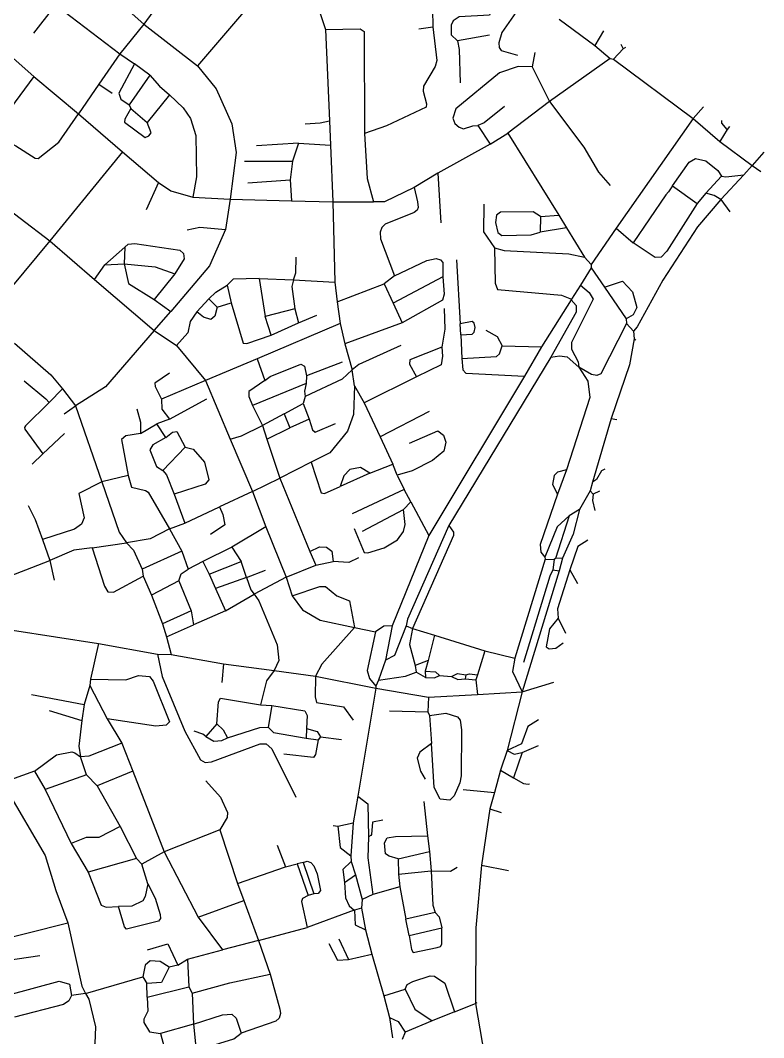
# Model space of a CAD drawing. Header units: inches. Extents: x 13511317 to 13515666, y 3660035 to 3665653.
# Drawn here: x 13514198 to 13515546, y 3662413 to 3664257 of the extents above; entities that cross this region are included whole.
import ezdxf

# ---------------------------------------------------------------- set-up
doc = ezdxf.new("R2010")
doc.units = ezdxf.units.IN
doc.header["$MEASUREMENT"] = 0

msp = doc.modelspace()

# ---------------------------------------------------------------- linework, layer by layer
for points in [[(13514250.4, 3664515.4), (13514281.6, 3664407.3), (13514320.4, 3664341.4), (13514422.2, 3664250.1)], [(13514517.2, 3664384.1), (13514511.9, 3664379), (13514492.5, 3664346.7), (13514422.2, 3664250.1)], [(13514683.2, 3664365.7), (13514729.9, 3664307), (13514751.7, 3664240.6)], [(13515078.4, 3664330.6), (13515056.8, 3664302.1), (13515052.3, 3664274.6), (13515048.6, 3664266.4), (13514993.7, 3664263.5), (13514983, 3664256.3), (13514979.3, 3664248.5), (13514979.4, 3664230.9), (13514990.6, 3664219.7)], [(13514628.3, 3664302), (13514519.8, 3664174.4)], [(13515117.3, 3664301.9), (13515071.3, 3664235.1), (13515065.9, 3664216), (13515066.5, 3664207.6), (13515070, 3664202.5), (13515099.7, 3664194.1)], [(13514222.7, 3664233.6), (13514259.3, 3664280.3), (13514264.8, 3664283.1), (13514378.9, 3664196.1)], [(13514945.7, 3664276.6), (13514946.2, 3664245.4)], [(13515175, 3664259), (13515239.5, 3664211.2)], [(13514422.2, 3664250.1), (13514378.9, 3664196.1)], [(13514422.2, 3664250.1), (13514519.8, 3664174.4)], [(13514751.7, 3664240.6), (13514814.2, 3664241.4), (13514821.4, 3664236.9), (13514822.3, 3664051.8)], [(13514751.7, 3664240.6), (13514758.9, 3664074.7)], [(13514946.2, 3664245.4), (13514953.5, 3664184), (13514950.2, 3664173.1), (13514928.9, 3664137.6), (13514928.3, 3664128.6), (13514934.8, 3664105.7), (13514934.1, 3664099.5), (13514862.1, 3664065.7), (13514822.3, 3664051.8)], [(13514920.7, 3664241.6), (13514946.2, 3664245.4)], [(13515255.4, 3664237.8), (13515239.5, 3664211.2)], [(13515048.7, 3664230.1), (13514990.6, 3664219.7)], [(13514990.6, 3664219.7), (13514993.5, 3664204), (13514995.7, 3664143.6)], [(13514158, 3664212.2), (13514222.7, 3664155.1)], [(13515239.5, 3664211.2), (13515267.2, 3664188.1)], [(13515273.2, 3664186.6), (13515290.7, 3664205.1)], [(13515286.6, 3664214.1), (13515290.7, 3664205.1)], [(13515295.3, 3664207.6), (13515290.7, 3664205.1)], [(13514378.9, 3664196.1), (13514340.6, 3664141.4)], [(13514378.9, 3664196.1), (13514405.1, 3664178)], [(13515130.7, 3664198.6), (13515125.8, 3664172.5)], [(13515267.2, 3664188.1), (13515157.6, 3664109.6)], [(13515267.2, 3664188.1), (13515273.2, 3664186.6)], [(13515273.2, 3664186.6), (13515418.1, 3664079.2)], [(13514405.1, 3664178), (13514376.7, 3664125.1), (13514380.5, 3664114), (13514395.7, 3664104.1)], [(13514433, 3664157.7), (13514405.1, 3664178)], [(13514519.8, 3664174.4), (13514553.2, 3664132.6), (13514581.6, 3664069.6), (13514589.7, 3664017.7), (13514579, 3663932.9)], [(13515125.8, 3664172.5), (13515100.8, 3664173.2), (13515066.9, 3664161.6), (13514987.6, 3664096.4), (13514982.2, 3664079.9), (13514986.1, 3664070.2), (13514993.6, 3664063.2), (13515001.4, 3664060.3), (13515018.4, 3664066), (13515027.8, 3664066.2)], [(13515125.8, 3664172.5), (13515157.6, 3664109.6)], [(13514222.7, 3664155.1), (13514154.5, 3664063.2), (13514152.7, 3664054.5), (13514155.9, 3664045.8), (13514190.1, 3664029.6), (13514225.1, 3664007.3), (13514230.8, 3664006.6), (13514268.4, 3664036.3), (13514304, 3664087.3)], [(13514222.7, 3664155.1), (13514304, 3664087.3)], [(13514433, 3664157.7), (13514395.7, 3664104.1)], [(13514433, 3664157.7), (13514450.5, 3664137.5), (13514468.5, 3664122)], [(13514340.6, 3664141.4), (13514304, 3664087.3)], [(13514340.6, 3664141.4), (13514364.7, 3664125.1)], [(13514468.5, 3664122), (13514428.4, 3664071.7)], [(13514468.5, 3664122), (13514493.4, 3664098.6), (13514506.7, 3664079.2), (13514516.6, 3664048.1), (13514517.6, 3663973.2), (13514510.9, 3663936.7)], [(13515157.6, 3664109.6), (13515081.7, 3664052.5)], [(13515157.6, 3664109.6), (13515219.9, 3664027), (13515246.4, 3663981.7), (13515267.7, 3663957.6)], [(13514398.7, 3664097.1), (13514387.7, 3664077.8), (13514387.5, 3664072.6), (13514424.6, 3664044.9), (13514431.3, 3664047.4), (13514435.6, 3664053.3), (13514428.4, 3664071.7)], [(13514395.7, 3664104.1), (13514398.7, 3664097.1)], [(13514398.7, 3664097.1), (13514428.4, 3664071.7)], [(13515075.7, 3664100.6), (13515038.8, 3664070.9), (13515027.8, 3664066.2)], [(13515436.8, 3664100.3), (13515418.1, 3664079.2)], [(13514304, 3664087.3), (13514383.6, 3664018.5)], [(13514714.7, 3664069.6), (13514742.1, 3664070.9), (13514758.9, 3664074.7)], [(13514758.9, 3664074.7), (13514760.3, 3664031)], [(13515418.1, 3664079.2), (13515278.1, 3663880.1)], [(13515418.1, 3664079.2), (13515466.2, 3664037.6)], [(13515479.2, 3664059.1), (13515469.7, 3664070.8), (13515469.6, 3664075.5)], [(13515027.8, 3664066.2), (13515049.8, 3664032.5)], [(13515479.2, 3664059.1), (13515466.2, 3664037.6)], [(13515483.8, 3664064.7), (13515479.2, 3664059.1)], [(13514822.3, 3664051.8), (13514827.1, 3663970.1), (13514838.2, 3663927.9)], [(13515049.8, 3664032.5), (13515081.7, 3664052.5)], [(13515081.7, 3664052.5), (13515174.2, 3663903.9)], [(13515466.2, 3664037.6), (13515525, 3663993.9)], [(13514383.6, 3664018.5), (13514252, 3663857.5)], [(13514383.6, 3664018.5), (13514448.8, 3663963)], [(13514702.5, 3664034.1), (13514626.7, 3664029.6)], [(13514702.5, 3664034.1), (13514691.7, 3664001.6)], [(13514702.5, 3664034.1), (13514760.3, 3664031)], [(13514760.3, 3664031), (13514764.7, 3663928.2)], [(13515049.8, 3664032.5), (13514955.3, 3663980)], [(13515545.6, 3664017.9), (13515525, 3663993.9)], [(13514604.7, 3664001.6), (13514691.7, 3664001.6)], [(13514691.7, 3664001.6), (13514687.7, 3663967.6)], [(13515380.6, 3663956.8), (13515410.4, 3663999.8), (13515422.1, 3664006.5), (13515440.5, 3664002.2), (13515462.8, 3663984.5), (13515469.2, 3663974.7)], [(13514955.3, 3663980), (13514911.9, 3663954)], [(13514955.3, 3663980), (13514960.7, 3663889.6)], [(13515525, 3663993.9), (13515509.6, 3663977)], [(13515525, 3663993.9), (13515540.3, 3663983.2)], [(13514448.8, 3663963), (13514426.7, 3663913.6)], [(13514448.8, 3663963), (13514471.4, 3663947.7), (13514510.9, 3663936.7)], [(13514610.7, 3663962.6), (13514687.7, 3663967.6)], [(13514687.7, 3663967.6), (13514690, 3663930)], [(13515469.2, 3663974.7), (13515440.5, 3663943.5)], [(13515468, 3663932.3), (13515509.6, 3663977)], [(13515469.2, 3663974.7), (13515476.9, 3663973.2), (13515509.6, 3663977)], [(13514911.9, 3663954), (13514858.2, 3663927.8), (13514838.2, 3663927.9)], [(13514911.9, 3663954), (13514918.5, 3663928), (13514919.4, 3663917.8), (13514917.4, 3663912.9), (13514912.1, 3663908.7), (13514859.6, 3663887.2), (13514853.5, 3663881.5), (13514850.5, 3663872.7), (13514851, 3663860.6), (13514876.7, 3663793.7)], [(13515380.6, 3663956.8), (13515373.2, 3663946), (13515368.3, 3663940.6), (13515309, 3663853.8)], [(13515380.6, 3663956.8), (13515425.1, 3663925.2)], [(13515440.5, 3663943.5), (13515425.1, 3663925.2)], [(13515468, 3663932.3), (13515456.1, 3663939.4), (13515440.5, 3663943.5)], [(13514143.5, 3663939.2), (13514252, 3663857.5)], [(13514510.9, 3663936.7), (13514579, 3663932.9)], [(13514579, 3663932.9), (13514570.1, 3663877.9)], [(13514579, 3663932.9), (13514690, 3663930)], [(13514690, 3663930), (13514764.7, 3663928.2)], [(13514764.7, 3663928.2), (13514768.4, 3663782.1)], [(13514764.7, 3663928.2), (13514838.2, 3663927.9)], [(13515425.1, 3663925.2), (13515370.3, 3663838.5), (13515359.6, 3663827.4), (13515349.2, 3663826.9), (13515309, 3663853.8)], [(13515468, 3663932.3), (13515425.4, 3663882.5), (13515362.7, 3663785.9), (13515316.5, 3663701.2), (13515309.7, 3663693.6)], [(13515468, 3663932.3), (13515484.2, 3663909.7)], [(13515038.7, 3663923.6), (13515038, 3663873.3), (13515058, 3663844.7)], [(13515141.3, 3663901.2), (13515128.1, 3663909.9), (13515068.7, 3663909.1), (13515061.7, 3663904.1), (13515059.6, 3663890.8), (13515064, 3663872.6), (13515071.2, 3663867), (13515124.5, 3663868.3), (13515140.8, 3663872.8)], [(13515141.3, 3663901.2), (13515140.8, 3663872.8)], [(13515141.3, 3663901.2), (13515174.2, 3663903.9)], [(13515174.2, 3663903.9), (13515188.5, 3663880.8)], [(13514570.1, 3663877.9), (13514541.2, 3663812), (13514471.3, 3663729.1)], [(13514500.7, 3663877.1), (13514523.7, 3663882.2), (13514570.1, 3663877.9)], [(13515188.5, 3663880.8), (13515140.8, 3663872.8)], [(13515188.5, 3663880.8), (13515220.7, 3663827.6)], [(13515278.1, 3663880.1), (13515232.7, 3663814.1)], [(13515278.1, 3663880.1), (13515309, 3663853.8)], [(13514252, 3663857.5), (13514130.4, 3663711.8)], [(13514252, 3663857.5), (13514332.7, 3663787.1)], [(13514387.9, 3663845.8), (13514393.8, 3663851.5), (13514406.1, 3663852.6), (13514487.7, 3663840.1), (13514494.3, 3663834.4), (13514495.1, 3663824.8), (13514478.5, 3663797.4)], [(13514387.9, 3663845.8), (13514351.7, 3663813.7)], [(13514387.9, 3663845.8), (13514386.5, 3663815.8)], [(13515058, 3663844.7), (13515075.3, 3663839.8), (13515192.6, 3663834), (13515220.7, 3663827.6)], [(13515058, 3663844.7), (13515058.7, 3663780.5), (13515063.1, 3663768.9), (13515179.5, 3663758.6), (13515197.2, 3663751.6)], [(13514332.7, 3663787.1), (13514351.7, 3663813.7)], [(13514351.7, 3663813.7), (13514386.5, 3663815.8)], [(13514386.5, 3663815.8), (13514394.2, 3663780), (13514441, 3663751.1)], [(13514386.5, 3663815.8), (13514443, 3663810.3), (13514478.5, 3663797.4)], [(13514693.3, 3663786.5), (13514698, 3663799), (13514698.2, 3663827.6)], [(13514876.7, 3663793.7), (13514935.2, 3663821.9), (13514952, 3663825.1), (13514960, 3663823), (13514963.9, 3663817.9), (13514964.1, 3663792.2)], [(13514989.2, 3663822.6), (13514995.4, 3663707.1)], [(13515220.7, 3663827.6), (13515232.7, 3663814.1)], [(13515232.7, 3663814.1), (13515232.7, 3663808.1)], [(13514478.5, 3663797.4), (13514441, 3663751.1)], [(13515232.7, 3663808.1), (13515213.7, 3663777.1)], [(13515232.7, 3663808.1), (13515257.1, 3663773.2)], [(13514332.7, 3663787.1), (13514441.2, 3663694.5)], [(13514540.2, 3663752.2), (13514552.7, 3663764.1), (13514573.1, 3663776.8)], [(13514631.2, 3663788.8), (13514583.9, 3663787.9), (13514573.1, 3663776.8)], [(13514573.1, 3663776.8), (13514580.7, 3663744.7)], [(13514631.2, 3663788.8), (13514693.3, 3663786.5)], [(13514631.2, 3663788.8), (13514642.1, 3663720.2)], [(13514693.3, 3663786.5), (13514690.4, 3663774.6), (13514696.2, 3663733.9)], [(13514693.3, 3663786.5), (13514768.4, 3663782.1)], [(13514768.4, 3663782.1), (13514772.8, 3663746.7)], [(13514772.8, 3663746.7), (13514857.8, 3663779.5)], [(13514876.7, 3663793.7), (13514857.8, 3663779.5)], [(13514857.8, 3663779.5), (13514874.3, 3663744)], [(13514964.1, 3663792.2), (13514874.3, 3663744)], [(13514964.1, 3663792.2), (13514966.7, 3663760.4), (13514963.6, 3663749.9), (13514890.6, 3663708.7)], [(13515213.7, 3663777.1), (13515197.2, 3663751.6)], [(13515213.7, 3663777.1), (13515229.6, 3663763.8), (13515236.3, 3663751.6), (13515197.6, 3663672.9), (13515197.4, 3663660.7), (13515209.2, 3663638.1), (13515210.8, 3663628)], [(13515257.1, 3663773.2), (13515289.7, 3663784.3), (13515307.8, 3663765), (13515315.9, 3663736.7), (13515309.3, 3663723.4), (13515296.7, 3663715.6)], [(13515257.1, 3663773.2), (13515296.7, 3663715.6)], [(13514441, 3663751.1), (13514471.3, 3663729.1)], [(13514540.2, 3663752.2), (13514518.2, 3663728.4)], [(13514555, 3663737.1), (13514540.2, 3663752.2)], [(13514555, 3663737.1), (13514580.7, 3663744.7)], [(13514580.7, 3663744.7), (13514602, 3663671.7), (13514608.7, 3663671.1), (13514653.3, 3663686.4)], [(13514772.8, 3663746.7), (13514778.2, 3663707.3)], [(13514874.3, 3663744), (13514890.6, 3663708.7)], [(13515196.7, 3663750.1), (13515142.8, 3663665.3)], [(13515196.7, 3663750.1), (13515205.5, 3663740.1), (13515205.6, 3663728.2), (13515160, 3663646.3)], [(13515197.2, 3663751.6), (13515196.7, 3663750.1)], [(13514441.2, 3663694.5), (13514471.3, 3663729.1)], [(13514518.2, 3663728.4), (13514506.5, 3663711), (13514501.8, 3663690.3), (13514481.2, 3663667.5)], [(13514555, 3663737.1), (13514550.9, 3663720.7), (13514543.5, 3663714.5), (13514530.2, 3663718.7), (13514518.2, 3663728.4)], [(13514696.2, 3663733.9), (13514642.1, 3663720.2)], [(13514696.2, 3663733.9), (13514702.5, 3663708.7)], [(13514702.5, 3663708.7), (13514735.7, 3663722.6)], [(13514966.7, 3663734.6), (13514967.5, 3663696.9), (13514962.1, 3663664.2)], [(13514778.2, 3663707.3), (13514627.6, 3663643.3)], [(13514653.3, 3663686.4), (13514642.1, 3663720.2)], [(13514653.3, 3663686.4), (13514702.5, 3663708.7)], [(13514778.2, 3663707.3), (13514786.5, 3663670.4)], [(13514890.6, 3663708.7), (13514786.5, 3663670.4)], [(13514996.7, 3663686.7), (13515017.3, 3663687.8), (13515021.2, 3663691.9), (13515022.6, 3663700.1), (13515021, 3663707.8), (13515017.5, 3663711), (13514995.4, 3663707.1)], [(13514996.7, 3663686.7), (13514995.4, 3663707.1)], [(13515297.2, 3663707.6), (13515250.4, 3663616.4), (13515243.1, 3663613.3), (13515233.4, 3663615.1), (13515210.8, 3663628)], [(13515296.7, 3663715.6), (13515297.2, 3663707.6)], [(13515297.2, 3663707.6), (13515309.7, 3663693.6)], [(13514441.2, 3663694.5), (13514352.5, 3663592.7), (13514298.7, 3663558.3)], [(13514441.2, 3663694.5), (13514481.2, 3663667.5)], [(13514996.7, 3663686.7), (13514998.4, 3663643.8)], [(13515042.2, 3663695.6), (13515062.5, 3663683.6), (13515071.8, 3663666.9)], [(13515309.7, 3663693.6), (13515311.2, 3663679.6)], [(13514187.8, 3663671.8), (13514254, 3663614.2), (13514274.8, 3663589.2)], [(13514481.2, 3663667.5), (13514534, 3663604.1)], [(13514786.5, 3663670.4), (13514800.1, 3663623.7)], [(13514888.2, 3663667.6), (13514812.1, 3663633.3), (13514800.1, 3663623.7)], [(13514998.4, 3663643.8), (13515061.4, 3663647.8), (13515067, 3663652.5), (13515071.8, 3663666.9)], [(13515071.8, 3663666.9), (13515142.8, 3663665.3)], [(13515311.2, 3663679.6), (13515302.7, 3663632.5), (13515269.1, 3663535.2)], [(13515311.2, 3663679.6), (13515314, 3663678)], [(13514962.1, 3663664.2), (13514904.1, 3663641.3), (13514903.6, 3663633.6), (13514916.4, 3663610.9)], [(13514962.1, 3663664.2), (13514963.6, 3663648.1), (13514961.2, 3663632.3), (13514916.4, 3663610.9)], [(13515142.8, 3663665.3), (13515111.9, 3663611.7)], [(13515160, 3663646.3), (13515175.4, 3663648.6), (13515189.7, 3663647.2), (13515210.8, 3663628)], [(13514627.6, 3663643.3), (13514534, 3663604.1)], [(13514627.6, 3663643.3), (13514641.3, 3663604.3)], [(13514641.3, 3663604.3), (13514651.2, 3663611.2), (13514706.7, 3663633.8), (13514713.7, 3663630.2), (13514716.8, 3663612.6)], [(13514781.7, 3663637.1), (13514716.8, 3663612.6)], [(13515160, 3663646.3), (13514974.9, 3663340.9)], [(13514998.4, 3663643.8), (13515000.4, 3663623.6), (13515006, 3663617.5), (13515111.9, 3663611.7)], [(13514468.7, 3663617.6), (13514442.2, 3663599.5), (13514442.9, 3663593.4), (13514454.4, 3663570.1)], [(13514800.1, 3663623.7), (13514781.7, 3663606.6), (13514714.7, 3663575.1)], [(13514716.8, 3663612.6), (13514716.6, 3663598.9)], [(13514804.3, 3663594.5), (13514800.1, 3663623.7)], [(13514916.4, 3663610.9), (13514821.4, 3663563.5)], [(13515111.9, 3663611.7), (13514938.9, 3663322.9)], [(13515210.8, 3663628), (13515226.8, 3663602.7), (13515230.4, 3663573.1), (13515188.1, 3663442.1)], [(13514205.2, 3663603.6), (13514244.8, 3663570.9), (13514250.7, 3663564.4)], [(13514534, 3663604.1), (13514454.4, 3663570.1)], [(13514534, 3663604.1), (13514579, 3663497.6)], [(13514641.3, 3663604.3), (13514612.8, 3663584.4), (13514612.4, 3663575.1), (13514619.3, 3663558.5)], [(13514716.6, 3663598.9), (13514619.3, 3663558.5)], [(13514716.6, 3663598.9), (13514713.3, 3663584.6), (13514714.7, 3663575.1)], [(13514804.3, 3663594.5), (13514802.1, 3663542.3), (13514791.5, 3663512.2), (13514759.1, 3663473.2), (13514725.6, 3663456.2)], [(13514804.3, 3663594.5), (13514821.4, 3663563.5)], [(13514274.8, 3663589.2), (13514250.7, 3663564.4)], [(13514274.8, 3663589.2), (13514298.7, 3663558.3)], [(13514714.7, 3663575.1), (13514711.2, 3663562.1)], [(13514250.7, 3663564.4), (13514207.7, 3663521.7), (13514205.7, 3663518.6), (13514206.6, 3663515.6), (13514239.2, 3663470.9)], [(13514277.7, 3663543.6), (13514298.7, 3663558.3)], [(13514298.7, 3663558.3), (13514346.1, 3663420.6)], [(13514454.4, 3663570.1), (13514454.6, 3663551.8), (13514468.7, 3663533.9)], [(13514468.7, 3663533.9), (13514536.7, 3663571.1)], [(13514619.3, 3663558.5), (13514637.1, 3663522.3)], [(13514676.7, 3663543.7), (13514711.2, 3663562.1)], [(13514711.2, 3663562.1), (13514721.7, 3663534.2)], [(13514821.4, 3663563.5), (13514850.4, 3663501.9)], [(13514409.7, 3663552.6), (13514416.3, 3663528.5), (13514416.4, 3663508.2)], [(13514676.7, 3663543.7), (13514637.1, 3663522.3)], [(13514676.7, 3663543.7), (13514686.6, 3663518.3)], [(13514939.2, 3663547.9), (13514850.4, 3663501.9)], [(13514416.4, 3663508.2), (13514445.9, 3663525.4)], [(13514468.7, 3663533.9), (13514445.9, 3663525.4)], [(13514462.2, 3663500.5), (13514445.9, 3663525.4)], [(13514579, 3663497.6), (13514599.2, 3663504), (13514637.1, 3663522.3)], [(13514637.1, 3663522.3), (13514644.9, 3663497.5)], [(13514644.9, 3663497.5), (13514686.6, 3663518.3)], [(13514721.7, 3663534.2), (13514686.6, 3663518.3)], [(13514721.7, 3663534.2), (13514728, 3663514.7), (13514732.6, 3663510.6), (13514769.7, 3663526.1)], [(13515269.1, 3663535.2), (13515235.2, 3663419.6)], [(13515269.1, 3663535.2), (13515279.3, 3663533.3)], [(13514278.7, 3663508.1), (13514239.2, 3663470.9)], [(13514416.4, 3663508.2), (13514389.7, 3663503.8), (13514382, 3663497.3), (13514394, 3663431.7)], [(13514462.2, 3663500.5), (13514438.7, 3663487.6), (13514433.2, 3663478.1), (13514445.5, 3663447.9), (13514456.6, 3663440.7)], [(13514462.2, 3663500.5), (13514474.2, 3663510.1), (13514482.2, 3663511.7), (13514497.3, 3663483.2)], [(13514850.4, 3663501.9), (13514873.6, 3663452.1)], [(13514903.7, 3663490.6), (13514955.2, 3663513), (13514965.4, 3663505), (13514969.6, 3663492.5), (13514965.7, 3663476.2), (13514945.2, 3663459.1), (13514908.6, 3663440.2), (13514881.6, 3663432.5)], [(13514497.3, 3663483.2), (13514456.6, 3663440.7)], [(13514497.3, 3663483.2), (13514511.7, 3663479.7), (13514532.2, 3663456.2), (13514539.8, 3663423.8), (13514533.6, 3663416.1), (13514477.3, 3663397.8)], [(13514579, 3663497.6), (13514618.9, 3663403)], [(13514644.9, 3663497.5), (13514668.7, 3663426.9)], [(13514219.7, 3663452.6), (13514239.2, 3663470.9)], [(13514725.6, 3663456.2), (13514668.7, 3663426.9)], [(13514725.6, 3663456.2), (13514743.5, 3663400.2), (13514749.7, 3663399.3), (13514778.1, 3663411.7)], [(13514832.1, 3663436.1), (13514814.9, 3663446.6), (13514795.4, 3663442.8), (13514784.5, 3663431.5), (13514778.1, 3663411.7)], [(13514832.1, 3663436.1), (13514873.6, 3663452.1)], [(13514881.6, 3663432.5), (13514873.6, 3663452.1)], [(13514394, 3663431.7), (13514346.1, 3663420.6)], [(13514394, 3663431.7), (13514400, 3663410.5), (13514425, 3663404.9), (13514430, 3663401.4), (13514468.9, 3663335.1)], [(13514456.6, 3663440.7), (13514463.2, 3663433.1), (13514477.3, 3663397.8)], [(13514618.9, 3663403), (13514668.7, 3663426.9)], [(13514668.7, 3663426.9), (13514723.3, 3663294.1)], [(13514832.1, 3663436.1), (13514778.1, 3663411.7)], [(13514881.6, 3663432.5), (13514894, 3663406.2)], [(13515188.1, 3663442.1), (13515172.2, 3663438.1), (13515166, 3663432.1), (13515163.1, 3663415.6), (13515171.7, 3663398)], [(13515188.1, 3663442.1), (13515171.7, 3663398)], [(13515257.7, 3663443.1), (13515251.5, 3663440.1), (13515242.6, 3663424.5), (13515235.2, 3663419.6)], [(13514346.1, 3663420.6), (13514304.3, 3663399.3), (13514313.9, 3663354.9), (13514309.1, 3663343.4), (13514296.6, 3663334.7), (13514238.9, 3663315.6)], [(13514346.1, 3663420.6), (13514377.8, 3663329.2), (13514391, 3663309.7)], [(13515235.2, 3663419.6), (13515231.2, 3663404.1)], [(13514477.3, 3663397.8), (13514496.4, 3663345.7)], [(13514618.9, 3663403), (13514559.4, 3663375.3)], [(13514618.9, 3663403), (13514643.3, 3663338.6)], [(13514894, 3663406.2), (13514799.7, 3663362.6)], [(13514906.3, 3663384.2), (13514894, 3663406.2)], [(13515171.7, 3663398), (13515140.5, 3663306.6), (13515141.5, 3663292.8), (13515148.7, 3663283.6)], [(13515231.2, 3663404.1), (13515211.7, 3663370.1)], [(13515231.2, 3663404.1), (13515236.7, 3663398.1)], [(13515236.7, 3663398.1), (13515235.1, 3663386.3), (13515239.8, 3663368.4)], [(13515248.2, 3663403.5), (13515236.7, 3663398.1)], [(13514212.7, 3663377.6), (13514225.4, 3663352), (13514238.9, 3663315.6)], [(13514496.4, 3663345.7), (13514559.4, 3663375.3)], [(13514559.4, 3663375.3), (13514565.5, 3663361), (13514569.2, 3663342.2), (13514543.2, 3663324.6)], [(13514906.3, 3663384.2), (13514892.7, 3663370.4)], [(13514906.3, 3663384.2), (13514938.9, 3663322.9)], [(13514803.7, 3663335.6), (13514821.4, 3663292.2), (13514828.1, 3663291.8), (13514858.1, 3663300.9), (13514881.9, 3663315.5), (13514892.8, 3663330.3), (13514895.6, 3663342.9), (13514892.7, 3663370.4)], [(13514818.7, 3663331.1), (13514892.7, 3663370.4)], [(13515193.2, 3663358.6), (13515171.5, 3663339), (13515148.7, 3663283.6)], [(13515193.2, 3663358.6), (13515168.2, 3663281.1)], [(13515211.7, 3663370.1), (13515200.5, 3663325.2), (13515181.2, 3663282.1)], [(13515211.7, 3663370.1), (13515193.2, 3663358.6)], [(13514468.9, 3663335.1), (13514433.6, 3663316.9), (13514391, 3663309.7)], [(13514468.9, 3663335.1), (13514496.4, 3663345.7)], [(13514468.9, 3663335.1), (13514491, 3663294.6)], [(13514643.3, 3663338.6), (13514582, 3663302)], [(13514643.3, 3663338.6), (13514680, 3663247.3)], [(13514974.9, 3663340.9), (13514900.2, 3663171.1), (13514897.7, 3663159.1)], [(13514974.9, 3663340.9), (13514983.6, 3663329), (13514983.7, 3663323), (13514909.2, 3663154.6)], [(13514238.9, 3663315.6), (13514252.1, 3663277.8)], [(13514938.9, 3663322.9), (13514872.2, 3663159.6)], [(13514328.6, 3663301), (13514295.3, 3663296.2), (13514252.1, 3663277.8)], [(13514328.6, 3663301), (13514391, 3663309.7)], [(13514328.6, 3663301), (13514350.8, 3663231.2), (13514356.8, 3663221.2), (13514367.2, 3663220.6), (13514421.2, 3663249.1)], [(13514391, 3663309.7), (13514403.8, 3663296.2), (13514419.2, 3663262.1)], [(13514582, 3663302), (13514529, 3663276)], [(13514582, 3663302), (13514598.8, 3663275.9)], [(13514723.3, 3663294.1), (13514740.7, 3663302.6), (13514753.6, 3663302), (13514762.7, 3663294.4), (13514765.6, 3663276.1)], [(13515227, 3663314.9), (13515208.6, 3663302.9), (13515194.2, 3663260.7)], [(13514491, 3663294.6), (13514419.2, 3663262.1)], [(13514491, 3663294.6), (13514502.9, 3663261.8)], [(13514723.3, 3663294.1), (13514734.1, 3663269.4)], [(13514811.2, 3663282.6), (13514794, 3663273.9), (13514765.6, 3663276.1)], [(13515149.7, 3663280.1), (13515094.6, 3663100.8)], [(13515148.7, 3663283.6), (13515149.7, 3663280.1)], [(13515149.7, 3663280.1), (13515166.2, 3663279.6)], [(13515166.2, 3663279.6), (13515163.2, 3663260.6)], [(13515168.2, 3663281.1), (13515166.2, 3663279.6)], [(13515181.2, 3663282.1), (13515168.2, 3663281.1)], [(13515181.2, 3663282.1), (13515174.7, 3663259.1)], [(13514156.2, 3663240.6), (13514252.1, 3663277.8)], [(13514252.1, 3663277.8), (13514260, 3663242)], [(13514419.2, 3663262.1), (13514421.2, 3663249.1)], [(13514485.6, 3663240.9), (13514490.2, 3663253.6), (13514502.9, 3663261.8)], [(13514529, 3663276), (13514502.9, 3663261.8)], [(13514529, 3663276), (13514540.8, 3663252.7)], [(13514540.8, 3663252.7), (13514598.8, 3663275.9)], [(13514608.6, 3663247.1), (13514598.8, 3663275.9)], [(13514608.6, 3663247.1), (13514642.7, 3663260.1)], [(13514680, 3663247.3), (13514734.1, 3663269.4)], [(13514734.1, 3663269.4), (13514765.6, 3663276.1)], [(13515163.2, 3663260.6), (13515157.8, 3663249.1), (13515110.2, 3663092.6)], [(13515163.2, 3663260.6), (13515174.7, 3663259.1)], [(13515194.2, 3663260.7), (13515171.9, 3663190), (13515173.3, 3663173.4)], [(13515194.2, 3663260.7), (13515208, 3663235.8)], [(13514421.2, 3663249.1), (13514436, 3663214.8)], [(13514540.8, 3663252.7), (13514552.1, 3663226.9)], [(13514608.6, 3663247.1), (13514552.1, 3663226.9)], [(13514608.6, 3663247.1), (13514616.4, 3663224.7), (13514622.1, 3663216.8)], [(13514680, 3663247.3), (13514622.1, 3663216.8)], [(13514680, 3663247.3), (13514691.3, 3663213.7)], [(13515174.7, 3663259.1), (13515108.1, 3663039.9)], [(13514485.6, 3663240.9), (13514436, 3663214.8)], [(13514485.6, 3663240.9), (13514507.8, 3663186.7)], [(13514552.1, 3663226.9), (13514570.1, 3663186.5)], [(13514691.3, 3663213.7), (13514741.2, 3663230.5), (13514751.5, 3663230.5), (13514772.3, 3663213.9), (13514795.2, 3663204.7), (13514804.2, 3663156.3)], [(13514436, 3663214.8), (13514455.9, 3663162.7)], [(13514570.1, 3663186.5), (13514622.1, 3663216.8)], [(13514622.1, 3663216.8), (13514630.9, 3663204.5), (13514664.2, 3663125), (13514666.7, 3663096.3), (13514658.6, 3663078.6)], [(13514691.3, 3663213.7), (13514709.7, 3663188.3), (13514742.1, 3663169.5), (13514804.2, 3663156.3)], [(13514507.8, 3663186.7), (13514455.9, 3663162.7)], [(13514507.8, 3663186.7), (13514512.4, 3663161)], [(13514570.1, 3663186.5), (13514512.4, 3663161)], [(13515173.3, 3663173.4), (13515157.3, 3663154), (13515151.3, 3663121.1), (13515156.8, 3663117.5), (13515169.1, 3663118.8), (13515182.3, 3663128.4)], [(13515173.3, 3663173.4), (13515186.6, 3663146.3)], [(13514184.1, 3663151.5), (13514339.8, 3663127.1)], [(13514455.9, 3663162.7), (13514463.6, 3663139.1)], [(13514463.6, 3663139.1), (13514512.4, 3663161)], [(13514804.2, 3663156.3), (13514745.1, 3663089.7), (13514733.2, 3663068)], [(13514804.2, 3663156.3), (13514842.2, 3663148.6)], [(13514872.2, 3663159.6), (13514857.2, 3663158.5), (13514842.2, 3663148.6)], [(13514872.2, 3663159.6), (13514860.2, 3663097.1)], [(13514897.7, 3663159.1), (13514876.6, 3663105.4), (13514860.2, 3663097.1)], [(13514897.7, 3663159.1), (13514909.2, 3663154.6)], [(13514909.2, 3663154.6), (13514903.9, 3663125.2), (13514914.2, 3663087.1)], [(13514909.2, 3663154.6), (13514948.9, 3663142.1)], [(13514463.6, 3663139.1), (13514471.7, 3663107.6)], [(13514842.2, 3663148.6), (13514827.1, 3663078.2), (13514831.3, 3663063.9), (13514842.7, 3663050.1)], [(13514948.9, 3663142.1), (13514937.6, 3663096.4)], [(13514948.9, 3663142.1), (13515040.3, 3663113.7)], [(13514339.8, 3663127.1), (13514325.4, 3663062.5)], [(13514339.8, 3663127.1), (13514447.2, 3663108.1)], [(13515040.3, 3663113.7), (13515026.7, 3663070.6)], [(13515040.3, 3663113.7), (13515094.6, 3663100.8)], [(13514447.2, 3663108.1), (13514455.4, 3663067.2), (13514496.4, 3662968.2), (13514525.2, 3662916.2), (13514533.3, 3662911.8), (13514545, 3662912.9), (13514633.2, 3662945.1), (13514643.7, 3662945.1), (13514654, 3662936.5), (13514697.7, 3662848.6)], [(13514447.2, 3663108.1), (13514471.7, 3663107.6)], [(13514471.7, 3663107.6), (13514566.7, 3663090.5)], [(13514860.2, 3663097.1), (13514847.7, 3663061.1)], [(13514937.6, 3663096.4), (13514914.2, 3663087.1)], [(13514937.6, 3663096.4), (13514932.3, 3663077.4)], [(13515094.6, 3663100.8), (13515090.6, 3663076.8), (13515108.1, 3663039.9)], [(13514566.7, 3663090.5), (13514563.7, 3663056.6)], [(13514566.7, 3663090.5), (13514658.6, 3663078.6)], [(13514658.6, 3663078.6), (13514644.6, 3663059.3), (13514633.6, 3663016.3)], [(13514658.6, 3663078.6), (13514733.2, 3663068)], [(13514914.2, 3663087.1), (13514915.7, 3663075.1)], [(13514932.3, 3663077.4), (13514950.6, 3663075.7), (13514958.2, 3663069.1)], [(13514932.3, 3663077.4), (13514932.8, 3663065.7)], [(13514325.4, 3663062.5), (13514324.1, 3663051.2)], [(13514325.4, 3663062.5), (13514389.5, 3663061.6), (13514412.7, 3663069.4), (13514432.4, 3663067.2), (13514438.9, 3663059.2), (13514468.8, 3662985.2), (13514462.9, 3662979.5), (13514443.9, 3662977.7), (13514355.8, 3662990.6)], [(13514733.2, 3663068), (13514732.6, 3663030.5), (13514735.2, 3663020.6), (13514784.4, 3663012.2), (13514801.7, 3662988.1)], [(13514733.2, 3663068), (13514842.7, 3663046.6)], [(13514847.7, 3663061.1), (13514842.7, 3663050.1)], [(13514847.7, 3663061.1), (13514896.6, 3663068.3), (13514915.7, 3663075.1)], [(13514932.8, 3663065.7), (13514915.7, 3663075.1)], [(13514932.8, 3663065.7), (13514949.2, 3663064.8), (13514958.2, 3663069.1)], [(13514958.2, 3663069.1), (13514979.7, 3663067.6)], [(13514979.7, 3663067.6), (13514990.7, 3663072.6), (13515005.7, 3663070.6)], [(13514979.7, 3663067.6), (13514991.6, 3663062.3), (13515004.7, 3663063.1)], [(13515005.7, 3663070.6), (13515004.7, 3663063.1)], [(13515004.7, 3663063.1), (13515024.2, 3663061.6)], [(13515005.7, 3663070.6), (13515012.3, 3663072.1), (13515026.7, 3663070.6)], [(13515026.7, 3663070.6), (13515024.2, 3663061.6)], [(13515024.2, 3663061.6), (13515026.7, 3663035.1)], [(13515108.1, 3663039.9), (13515165.2, 3663057.2)], [(13514324.1, 3663051.2), (13514314.1, 3663016.9)], [(13514324.1, 3663051.2), (13514355.8, 3662990.6)], [(13514842.7, 3663046.6), (13514810.2, 3662850.6)], [(13514842.7, 3663050.1), (13514842.7, 3663046.6)], [(13514842.7, 3663046.6), (13514938.2, 3663030.1)], [(13515026.7, 3663035.1), (13515108.1, 3663039.9)], [(13515108.1, 3663039.9), (13515080.8, 3662933.4)], [(13514218.7, 3663034.6), (13514314.1, 3663016.9)], [(13514554.3, 3662981.9), (13514557.6, 3663021.5), (13514561.1, 3663027.9), (13514633.6, 3663016.3)], [(13514938.2, 3663030.1), (13514936.7, 3663003.6)], [(13514938.2, 3663030.1), (13515026.7, 3663035.1)], [(13514250.7, 3663005.6), (13514310.1, 3662987.9)], [(13514314.1, 3663016.9), (13514310.1, 3662987.9)], [(13514633.6, 3663016.3), (13514654.2, 3663014.9)], [(13514654.2, 3663014.9), (13514647.6, 3662975.6)], [(13514654.2, 3663014.9), (13514714.2, 3663005.5), (13514718.2, 3662996.6), (13514717, 3662973.4)], [(13514867.7, 3663005.1), (13514936.7, 3663003.6)], [(13514936.7, 3663003.6), (13514939.7, 3662996.6)], [(13514310.1, 3662987.9), (13514304.7, 3662941.1), (13514307.2, 3662921.8)], [(13514355.8, 3662990.6), (13514382.1, 3662946.8)], [(13514939.7, 3662996.6), (13514969.8, 3663001), (13514991, 3662994.5), (13514995.4, 3662988.4), (13514997.7, 3662970.5), (13514997.4, 3662887.3), (13514994.8, 3662874.8), (13514984.6, 3662851.1), (13514976.6, 3662843.5), (13514959.5, 3662844.9), (13514948.5, 3662866.3), (13514943.8, 3662945.8)], [(13514939.7, 3662996.6), (13514943.8, 3662945.8)], [(13515137.7, 3662989.1), (13515118, 3662976.9), (13515106.6, 3662945.2), (13515080.8, 3662933.4)], [(13514534.6, 3662958.7), (13514529.1, 3662963), (13514513.7, 3662968.1)], [(13514554.3, 3662981.9), (13514534.6, 3662958.7)], [(13514554.3, 3662981.9), (13514565.8, 3662970.5), (13514573.7, 3662956.3)], [(13514573.7, 3662956.3), (13514632.7, 3662975), (13514647.6, 3662975.6)], [(13514647.6, 3662975.6), (13514657.3, 3662965.8), (13514716.3, 3662955.4)], [(13514717, 3662973.4), (13514716.3, 3662955.4)], [(13514717, 3662973.4), (13514736.5, 3662968), (13514742.7, 3662958.1)], [(13514382.1, 3662946.8), (13514322.6, 3662923.3), (13514307.2, 3662921.8)], [(13514382.1, 3662946.8), (13514402.1, 3662895.7)], [(13514534.6, 3662958.7), (13514548.9, 3662950.5), (13514563.7, 3662951.6), (13514573.7, 3662956.3)], [(13514738.2, 3662952.6), (13514733.5, 3662926.1), (13514730, 3662920.6), (13514675.7, 3662926.6)], [(13514716.3, 3662955.4), (13514738.2, 3662952.6)], [(13514742.7, 3662958.1), (13514738.2, 3662952.6)], [(13514742.7, 3662958.1), (13514780.7, 3662953.1)], [(13514223.9, 3662896.1), (13514264.2, 3662925.6), (13514291.5, 3662930.7), (13514297.3, 3662929.2), (13514307.2, 3662921.8)], [(13514943.8, 3662945.8), (13514922.7, 3662930.3), (13514917.4, 3662919.6), (13514923.6, 3662896.1), (13514932.2, 3662881.6)], [(13515080.8, 3662933.4), (13515068.7, 3662897.6)], [(13515080.8, 3662933.4), (13515093.2, 3662926.9), (13515108.2, 3662929.5)], [(13515108.2, 3662929.5), (13515092.1, 3662884)], [(13515108.2, 3662929.5), (13515137.6, 3662942.2)], [(13514318.6, 3662889), (13514307.2, 3662921.8)], [(13514223.9, 3662896.1), (13514180.6, 3662880.2), (13514166.3, 3662878.4)], [(13514223.9, 3662896.1), (13514243.6, 3662862.8)], [(13514402.1, 3662895.7), (13514337.6, 3662869.3)], [(13514402.1, 3662895.7), (13514458.9, 3662749.4)], [(13515068.7, 3662897.6), (13515057.6, 3662857.1)], [(13515068.7, 3662897.6), (13515092.1, 3662884)], [(13514166.3, 3662878.4), (13514172.9, 3662863.7), (13514243.6, 3662743.1), (13514262.8, 3662679.2), (13514284.6, 3662621)], [(13514318.6, 3662889), (13514243.6, 3662862.8)], [(13514318.6, 3662889), (13514337.6, 3662869.3)], [(13514534.7, 3662878.6), (13514561.3, 3662849), (13514573.7, 3662820.6), (13514573.5, 3662812.1), (13514559.7, 3662789.4)], [(13515092.1, 3662884), (13515110.2, 3662873.7), (13515118.8, 3662872.2), (13515121, 3662872.9)], [(13514243.6, 3662862.8), (13514290.5, 3662764.4)], [(13514337.6, 3662869.3), (13514379.6, 3662795.7)], [(13515000.7, 3662862.6), (13515057.6, 3662857.1)], [(13515057.6, 3662857.1), (13515049.6, 3662827.3)], [(13514810.2, 3662850.6), (13514801.7, 3662802.1)], [(13514810.2, 3662850.6), (13514828, 3662836.8), (13514829.2, 3662776.6)], [(13514929.7, 3662840.6), (13514936.6, 3662778.7)], [(13515049.6, 3662827.3), (13515034.2, 3662725.3)], [(13515049.6, 3662827.3), (13515069.7, 3662820.6)], [(13514773.7, 3662796.1), (13514801.7, 3662802.1)], [(13514801.7, 3662802.1), (13514797.2, 3662742.1)], [(13514855.7, 3662807.1), (13514836.4, 3662803.3), (13514835, 3662781.3), (13514833.6, 3662779.1), (13514829.2, 3662776.6)], [(13514379.6, 3662795.7), (13514341, 3662775.5), (13514317.8, 3662775.6), (13514290.5, 3662764.4)], [(13514379.6, 3662795.7), (13514408.7, 3662737.6)], [(13514559.7, 3662789.4), (13514458.9, 3662749.4)], [(13514559.7, 3662789.4), (13514592.1, 3662692.4)], [(13514765.2, 3662797.1), (13514773.7, 3662796.1)], [(13514773.7, 3662796.1), (13514777.9, 3662757.7), (13514797.2, 3662742.1)], [(13514290.5, 3662764.4), (13514321.2, 3662712.7)], [(13514829.2, 3662776.6), (13514828.3, 3662738.8), (13514837.2, 3662672.1)], [(13514882.9, 3662736.8), (13514866.7, 3662741.6), (13514860.4, 3662746.1), (13514858.7, 3662766.2), (13514863.4, 3662774.8), (13514878.3, 3662777.5), (13514936.6, 3662778.7)], [(13514936.6, 3662778.7), (13514939.8, 3662750.5)], [(13514458.9, 3662749.4), (13514418.7, 3662727.1)], [(13514458.9, 3662749.4), (13514520.9, 3662631.4)], [(13514664.2, 3662761.6), (13514679.1, 3662722.5)], [(13514882.9, 3662736.8), (13514939.8, 3662750.5)], [(13514939.8, 3662750.5), (13514943, 3662715.3)], [(13514408.7, 3662737.6), (13514321.2, 3662712.7)], [(13514408.7, 3662737.6), (13514418.7, 3662727.1)], [(13514429.8, 3662691.7), (13514418.7, 3662727.1)], [(13514679.1, 3662722.5), (13514700.2, 3662728.1)], [(13514711.2, 3662730.1), (13514700.2, 3662728.1)], [(13514700.2, 3662728.1), (13514720.2, 3662670.6)], [(13514711.2, 3662730.1), (13514718.4, 3662732.9), (13514725, 3662730), (13514730.1, 3662724.5), (13514736.2, 3662709.6), (13514742.2, 3662679.3), (13514738.4, 3662674.2), (13514730.2, 3662673.6)], [(13514711.2, 3662730.1), (13514730.2, 3662673.6)], [(13514798.2, 3662732.1), (13514783.1, 3662717.4), (13514786.2, 3662694.1)], [(13514797.2, 3662742.1), (13514798.2, 3662732.1)], [(13514798.2, 3662732.1), (13514805.7, 3662708.1)], [(13514882.9, 3662736.8), (13514883.9, 3662709.3)], [(13515034.2, 3662725.3), (13515023.8, 3662612.1), (13515023.5, 3662474.9)], [(13515034.2, 3662725.3), (13515083.3, 3662715.5)], [(13514321.2, 3662712.7), (13514344.7, 3662653.1), (13514353.7, 3662649.1), (13514376.4, 3662650.3)], [(13514592.1, 3662692.4), (13514679.1, 3662722.5)], [(13514786.2, 3662694.1), (13514805.7, 3662708.1)], [(13514805.7, 3662708.1), (13514818.2, 3662663.1)], [(13514883.9, 3662709.3), (13514943, 3662715.3)], [(13514883.9, 3662709.3), (13514886.5, 3662686)], [(13514943, 3662715.3), (13514977.8, 3662714.8), (13514990.2, 3662721.6)], [(13514943, 3662715.3), (13514945.8, 3662652.7), (13514950, 3662639.7)], [(13514429.8, 3662691.7), (13514442.9, 3662665.5), (13514452, 3662635.7), (13514452.7, 3662629), (13514448.8, 3662623.9), (13514390.6, 3662609.5), (13514387.3, 3662613.6), (13514376.4, 3662650.3)], [(13514429.8, 3662691.7), (13514424.8, 3662668.6), (13514420.4, 3662660.6), (13514400.5, 3662651.1), (13514376.4, 3662650.3)], [(13514592.1, 3662692.4), (13514603.5, 3662661.5)], [(13514786.2, 3662694.1), (13514787.8, 3662666.2), (13514794.4, 3662651.9), (13514803.7, 3662644.1)], [(13514720.2, 3662670.6), (13514710, 3662665.1), (13514707.7, 3662659.6), (13514718.1, 3662612.2)], [(13514730.2, 3662673.6), (13514720.2, 3662670.6)], [(13514837.2, 3662672.1), (13514818.2, 3662663.1)], [(13514886.5, 3662686), (13514837.2, 3662672.1)], [(13514886.5, 3662686), (13514897.2, 3662627.8)], [(13514520.9, 3662631.4), (13514603.5, 3662661.5)], [(13514603.5, 3662661.5), (13514630.3, 3662588.7)], [(13514818.2, 3662663.1), (13514816.7, 3662647.6)], [(13514803.7, 3662644.1), (13514718.1, 3662612.2)], [(13514803.7, 3662644.1), (13514804.2, 3662644.1)], [(13514816.7, 3662647.6), (13514804.2, 3662644.1)], [(13514804.2, 3662644.1), (13514805.3, 3662617.1), (13514824.2, 3662608.1)], [(13514816.7, 3662647.6), (13514824.2, 3662608.1)], [(13514950, 3662639.7), (13514897.2, 3662627.8)], [(13514950, 3662639.7), (13514957.3, 3662631.6), (13514962.3, 3662611.9)], [(13514137.7, 3662584.3), (13514284.6, 3662621)], [(13514284.6, 3662621), (13514309.9, 3662506.2), (13514316.4, 3662492.8)], [(13514520.9, 3662631.4), (13514565, 3662571.8)], [(13514903.2, 3662597.7), (13514897.2, 3662627.8)], [(13514630.3, 3662588.7), (13514718.1, 3662612.2)], [(13514824.2, 3662608.1), (13514835.2, 3662564.1)], [(13514903.2, 3662597.7), (13514907.1, 3662572.7), (13514910.5, 3662567.2), (13514953.8, 3662575.9), (13514959.8, 3662578.1), (13514962.5, 3662582.3), (13514962.3, 3662611.9)], [(13514903.2, 3662597.7), (13514962.3, 3662611.9)], [(13514428.7, 3662572.1), (13514465.9, 3662583), (13514483.7, 3662544.3)], [(13514630.3, 3662588.7), (13514565, 3662571.8)], [(13514630.3, 3662588.7), (13514651.2, 3662527.7)], [(13514757.7, 3662583.6), (13514773.5, 3662553.1), (13514793.2, 3662554.5)], [(13514775.7, 3662592.1), (13514793.2, 3662554.5)], [(13514146.6, 3662549.1), (13514233.7, 3662561.6)], [(13514501.3, 3662554.9), (13514565, 3662571.8)], [(13514793.2, 3662554.5), (13514835.2, 3662564.1)], [(13514835.2, 3662564.1), (13514857.2, 3662488.6)], [(13514468.2, 3662540.4), (13514452, 3662550.8), (13514433.8, 3662551.7), (13514424.6, 3662543.9), (13514420.2, 3662523.1)], [(13514483.7, 3662544.3), (13514468.2, 3662540.4)], [(13514483.7, 3662544.3), (13514501.3, 3662554.9)], [(13514501.3, 3662554.9), (13514503.7, 3662504.6)], [(13514316.4, 3662492.8), (13514420.2, 3662523.1)], [(13514420.2, 3662523.1), (13514427.7, 3662510.6)], [(13514468.2, 3662540.4), (13514454, 3662513), (13514427.7, 3662510.6)], [(13514509.7, 3662493.6), (13514578.3, 3662512.3), (13514651.2, 3662527.7)], [(13514651.2, 3662527.7), (13514668.6, 3662464.4), (13514669.7, 3662456.5), (13514667.3, 3662448.1), (13514661.2, 3662442.4), (13514598.8, 3662420.8)], [(13514895.6, 3662500.9), (13514899.8, 3662509), (13514909.7, 3662514.6), (13514941.1, 3662524.8), (13514949.1, 3662524.4), (13514967.8, 3662511.4), (13514985.4, 3662459.5)], [(13514177.7, 3662490.1), (13514268.9, 3662515.3), (13514287.4, 3662509.7), (13514291.4, 3662489.1)], [(13514428.2, 3662486.1), (13514427.7, 3662510.6)], [(13514428.2, 3662486.1), (13514503.7, 3662504.6)], [(13514503.7, 3662504.6), (13514509.7, 3662493.6)], [(13514291.4, 3662489.1), (13514286.4, 3662479.2), (13514276.5, 3662472.9), (13514187.7, 3662450.1)], [(13514316.4, 3662492.8), (13514291.4, 3662489.1)], [(13514316.4, 3662492.8), (13514322.8, 3662482.2), (13514334.6, 3662432.1), (13514333.2, 3662402.3), (13514321.9, 3662368.3)], [(13514428.2, 3662486.1), (13514429.6, 3662460.5), (13514422.2, 3662446), (13514422.1, 3662440.4), (13514432.5, 3662423.5), (13514452.4, 3662420.5)], [(13514509.7, 3662493.6), (13514512, 3662437)], [(13514857.2, 3662488.6), (13514895.6, 3662500.9)], [(13514857.2, 3662488.6), (13514867.7, 3662449.1)], [(13514895.6, 3662500.9), (13514913.6, 3662464.4), (13514944.6, 3662443.5)], [(13514985.4, 3662459.5), (13515023.5, 3662474.9)], [(13515025.9, 3662476.1), (13515023.5, 3662474.9)], [(13515023.5, 3662474.9), (13515043.2, 3662358.1)], [(13514512, 3662437), (13514565.1, 3662453.8), (13514581.7, 3662455.3), (13514589.4, 3662447.8), (13514598.8, 3662420.8)], [(13514867.7, 3662449.1), (13514872.7, 3662412.1)], [(13514867.7, 3662449.1), (13514883.1, 3662442), (13514895.7, 3662422.6)], [(13514985.4, 3662459.5), (13514944.6, 3662443.5)], [(13514512, 3662437), (13514452.4, 3662420.5)], [(13514512, 3662437), (13514517, 3662389.7)], [(13514944.6, 3662443.5), (13514895.7, 3662422.6)], [(13514452.4, 3662420.5), (13514468.1, 3662361.8), (13514475.2, 3662361.6), (13514519.2, 3662375.7)], [(13514517, 3662389.7), (13514585.5, 3662410.5), (13514598.8, 3662420.8)], [(13514895.7, 3662422.6), (13514890.7, 3662409.6)]]:
    msp.add_lwpolyline(points)

doc.saveas('drawing.dxf')
